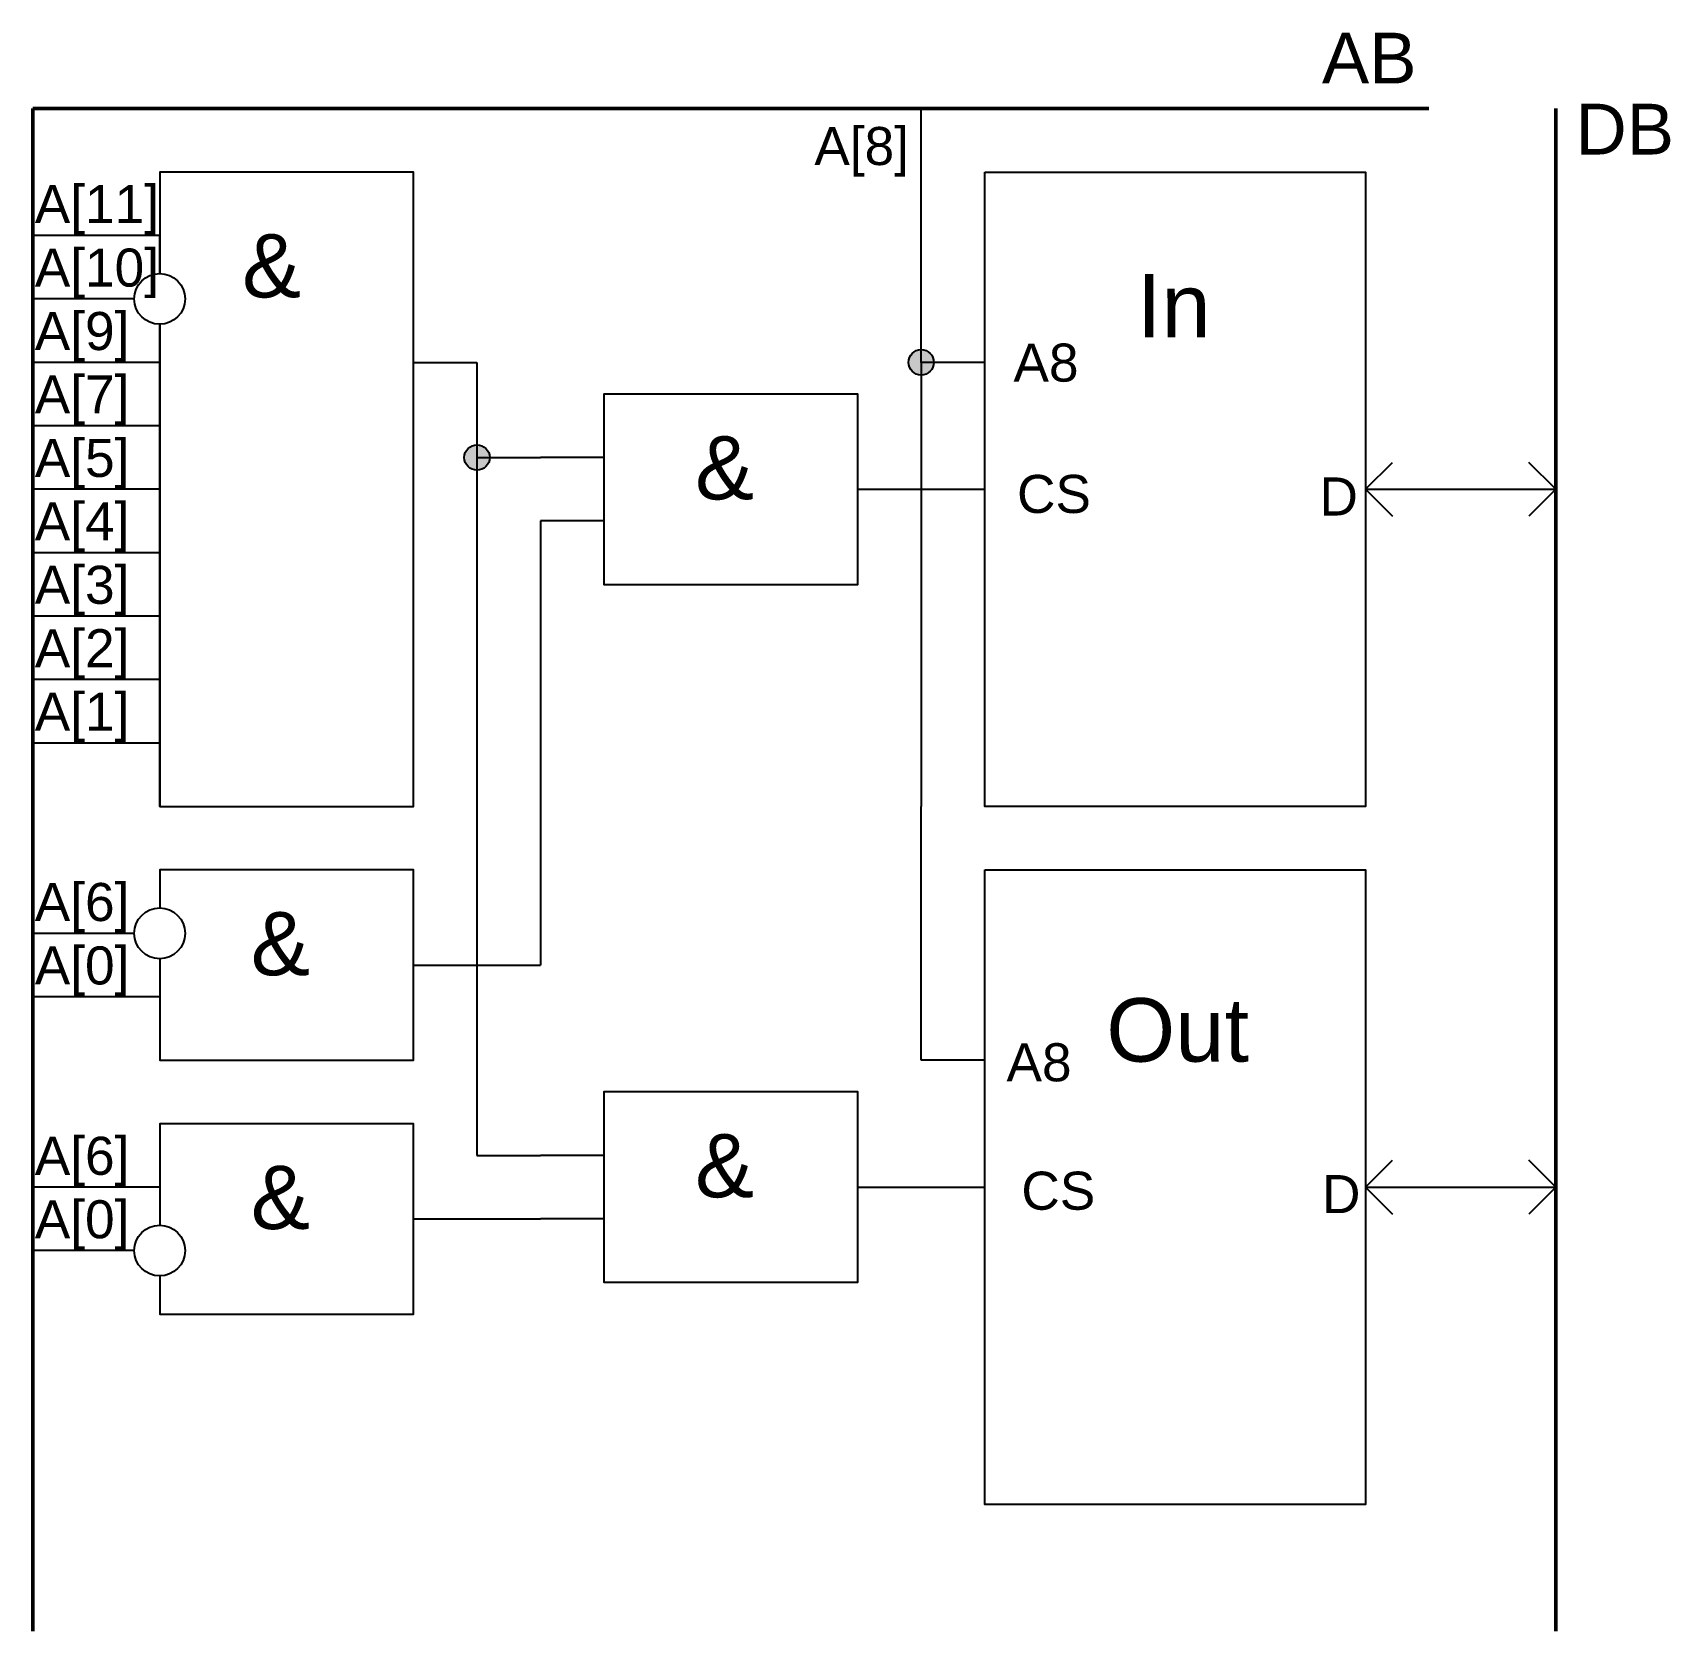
# Model space of a CAD drawing. Header units: inches. Extents: x -10 to 119, y -65 to 61.
import ezdxf

# ---------------------------------------------------------------- set-up
doc = ezdxf.new("R2010")
doc.units = ezdxf.units.IN
doc.header["$MEASUREMENT"] = 0
doc.layers.add('1', color=7, linetype='Continuous', lineweight=50)
doc.styles.get("Standard").update_dxf_attribs({"font": 'arial.ttf'})

msp = doc.modelspace()

# ---------------------------------------------------------------- hatches: boundary and pattern name
h = msp.add_hatch(color=256)
h.dxf.hatch_style = 1
h.paths.add_polyline_path([(25, 27.5), (25, 28.5, 0.414214), (24, 27.5, 0.414214), (25, 26.5)])
h.paths.add_polyline_path([(25, 28.5), (25, 27.5), (26, 27.5, 0.414214)])
h.paths.add_polyline_path([(26, 27.5), (25, 27.5), (25, 26.5, 0.414214)])
h.paths.add_polyline_path([(60, 35), (60, 36, 0.414214), (59, 35, 0.414214), (60, 34)])
h.paths.add_polyline_path([(60, 36), (60, 35), (61, 35, 0.414214)])
h.paths.add_polyline_path([(61, 35), (60, 35), (60, 34, 0.414214)])

# ---------------------------------------------------------------- linework, layer by layer
for p, q in [((60, 35), (60, 55)), ((0, 45), (-10, 45)), ((0, 42), (0, 45)), ((-2, 40), (-10, 40)), ((0, 35), (0, 38)), ((0, 35), (-10, 35)), ((0, 30), (0, 35)), ((20, 35), (25, 35)), ((25, 35), (25, 27.5)), ((65, 35), (60, 35)), ((60, 35), (60, 0)), ((0, 30), (-10, 30)), ((0, 25), (0, 30)), ((25, 27.5), (30, 27.5)), ((25, 27.5), (25, -27.5)), ((35, 27.5), (30, 27.5)), ((95, 25), (97.12, 27.12)), ((110, 25), (107.88, 27.12)), ((0, 25), (-10, 25)), ((0, 20), (0, 25)), ((55, 25), (65, 25)), ((95, 25), (110, 25)), ((95, 25), (97.12, 22.88)), ((110, 25), (107.88, 22.88)), ((35, 22.5), (30, 22.5)), ((30, 22.5), (30, -12.5)), ((0, 20), (-10, 20)), ((0, 15), (0, 20)), ((0, 15), (-10, 15)), ((0, 10), (0, 15)), ((0, 10), (-10, 10)), ((0, 5), (0, 10)), ((0, 5), (-10, 5)), ((0, 0), (0, 5)), ((60, -20), (60, 0)), ((-2, -10), (-10, -10)), ((20, -12.5), (30, -12.5)), ((0, -15), (-10, -15)), ((65, -20), (60, -20)), ((25, -27.5), (30, -27.5)), ((35, -27.5), (30, -27.5)), ((95, -30), (97.12, -27.88)), ((110, -30), (107.88, -27.88)), ((0, -30), (-10, -30)), ((55, -30), (65, -30)), ((95, -30), (110, -30)), ((95, -30), (97.12, -32.12)), ((110, -30), (107.88, -32.12)), ((20, -32.5), (30, -32.5)), ((35, -32.5), (30, -32.5)), ((-2, -35), (-10, -35))]:
    msp.add_line(p, q)
for points in [[(0, 38), (0, 0), (20, 0), (20, 50), (0, 50), (0, 42)], [(35, 25.5), (35, 17.5), (55, 17.5), (55, 32.5), (35, 32.5), (35, 25.5)], [(0, -12), (0, -20), (20, -20), (20, -5), (0, -5), (0, -8)], [(35, -29.5), (35, -37.5), (55, -37.5), (55, -22.5), (35, -22.5), (35, -29.5)], [(0, -37), (0, -40), (20, -40), (20, -25), (0, -25), (0, -33)]]:
    msp.add_lwpolyline(points)
for points in [[(65, 50), (95, 50), (95, 0), (65, 0)], [(65, -5), (95, -5), (95, -55), (65, -55)]]:
    msp.add_lwpolyline(points, close=True)
for centre, radius in [((0, 40), 2), ((60, 35), 1), ((25, 27.5), 1), ((0, -10), 2), ((0, -35), 2)]:
    msp.add_circle(centre, radius)
at = {"layer": '1'}
for p, q in [((-10, -65), (-10, 55)), ((-10, 55), (100, 55)), ((110, 55), (110, -65))]:
    msp.add_line(p, q, dxfattribs=at)

# ---------------------------------------------------------------- texts
at = {"attachment_point": 1}
for s, insert, char_height in [('AB', (91.57, 60.98), 4), ('DB', (111.55, 55.38), 4), ('A[8]', (51.58, 53.55), 3), ('A[11]', (-9.84, 48.97), 3), ('A[10]', (-9.84, 43.97), 3), ('&', (6.49, 45.12), 5), ('In', (76.98, 41.97), 5), ('A[9]', (-9.84, 38.97), 3), ('A8', (67.27, 36.48), 3), ('A[7]', (-9.84, 33.97), 3), ('A[5]', (-9.84, 28.97), 3), ('&', (42.18, 29.2), 5), ('CS', (67.55, 26.13), 3), ('D', (91.38, 25.93), 3), ('A[4]', (-9.84, 23.97), 3), ('A[3]', (-9.84, 18.97), 3), ('A[2]', (-9.84, 13.97), 3), ('A[1]', (-9.84, 8.97), 3), ('A[6]', (-9.84, -6.03), 3), ('&', (7.18, -8.3), 5), ('A[0]', (-9.84, -11.03), 3), ('Out', (74.58, -15.11), 5), ('A8', (66.72, -18.66), 3), ('&', (42.18, -25.8), 5), ('A[6]', (-9.84, -26.03), 3), ('&', (7.18, -28.3), 5), ('CS', (67.89, -28.78), 3), ('D', (91.58, -29.05), 3), ('A[0]', (-9.84, -31.03), 3)]:
    msp.add_mtext_dynamic_manual_height_columns(s, width=10.3582, gutter_width=1, heights=[0], dxfattribs=dict(at, insert=insert, char_height=char_height))

doc.saveas('drawing.dxf')
